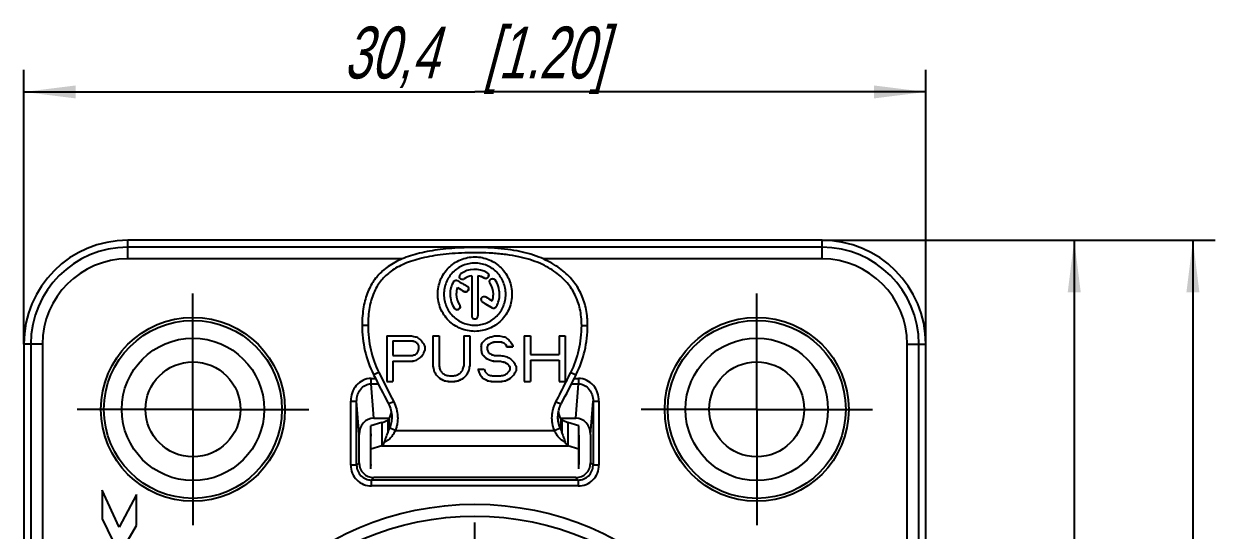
# Model space of a CAD drawing. Header units: millimetres. Extents: x 0 to 420, y 0 to 297.
# Drawn here: x 69.6 to 149.9, y 217.9 to 252 of the extents above; entities that cross this region are included whole.
import ezdxf

# ---------------------------------------------------------------- set-up
doc = ezdxf.new("R2010")
doc.units = ezdxf.units.MM
doc.header["$LTSCALE"] = 23.1
doc.linetypes.add('CENTER', pattern=[0.6, 0.375, -0.075, 0.075, -0.075])
doc.layers.get('0').update_dxf_attribs({"linetype": 'CONTINUOUS'})
for name, color, linetype in [('AUSFORMSCHRAEGEN', 7, 'CONTINUOUS'), ('BEZUGSACHSEN', 7, 'CONTINUOUS'), ('DEFAULT_1', 7, 'CENTER'), ('FASEN', 7, 'CONTINUOUS'), ('FLAECHEN', 7, 'CONTINUOUS'), ('RUNDUNGEN', 7, 'CONTINUOUS'), ('ZEICHNUNGSBEMASSUNGEN', 7, 'CONTINUOUS')]:
    doc.layers.add(name, color=color, linetype=linetype)
doc.styles.get("Standard").update_dxf_attribs({"font": 'txt', "width": 0.7})
doc.dimstyles.new('DIMSTYLE_1', dxfattribs={"dimtxt": 3.5, "dimasz": 3.5, "dimexe": 1.5, "dimexo": 0, "dimgap": 0.875, "dimtad": 1, "dimdec": 3, "dimlfac": 0.5, "dimdsep": 46, "dimtxsty": 'STANDARD', "dimblk": '_FILLED', "dimblk1": '_FILLED', "dimblk2": '_FILLED', "dimcen": 0.09, "dimclrt": 7, "dimadec": 3, "dimazin": 2, "dimtp": 0.3, "dimtm": 0.3, "dimtfac": 1, "dimtdec": 3, "dimtofl": 0, "dimtmove": 0, "dimatfit": 3, "dimldrblk": '_FILLED', "dimfxl": 1, "dimtolj": 1, "dimarcsym": 0})

# ---------------------------------------------------------------- blocks, each defined once
blk = doc.blocks.new('_FILLED')
at = {"color": 0, "linetype": 'BYBLOCK'}
blk.add_solid([(0, 0), (-1, 0.125), (-1, -0.125)], dxfattribs=at)
blk = doc.blocks.new('*D0')
at = {"layer": 'ZEICHNUNGSBEMASSUNGEN', "color": 7, "linetype": 'CONTINUOUS'}
for p, q in [((69.6, 230.4), (69.6, 248.9)), ((130.4, 230.4), (130.4, 248.9)), ((69.6, 247.4), (100, 247.4)), ((130.4, 247.4), (100, 247.4))]:
    blk.add_line(p, q, dxfattribs=at)
at = {"layer": 'ZEICHNUNGSBEMASSUNGEN', "color": 7, "linetype": 'CONTINUOUS', "xscale": 3.5, "yscale": 3.5, "zscale": 3.5, "rotation": 180}
blk.add_blockref('_FILLED', (69.6, 247.4), dxfattribs=at)
at = {"layer": 'ZEICHNUNGSBEMASSUNGEN', "color": 7, "linetype": 'CONTINUOUS', "xscale": 3.5, "yscale": 3.5, "zscale": 3.5}
blk.add_blockref('_FILLED', (130.4, 247.4), dxfattribs=at)
at = {"layer": 'ZEICHNUNGSBEMASSUNGEN', "color": 7, "linetype": 'CONTINUOUS', "insert": (100, 251.806), "char_height": 3.5, "width": 39, "attachment_point": 2, "line_spacing_factor": 0.9}
blk.add_mtext('\\Q15.0;30,4{\\ftxt.shx;\\W1.000000;\\H3.500000; }[1.20]', dxfattribs=at)
blk = doc.blocks.new('*D1')
at = {"layer": 'ZEICHNUNGSBEMASSUNGEN', "color": 7, "linetype": 'CONTINUOUS'}
for p, q in [((123.4, 237.4), (141.9, 237.4)), ((140.4, 237.4), (140.4, 202)), ((140.4, 166.6), (140.4, 202)), ((123.4, 166.6), (141.9, 166.6))]:
    blk.add_line(p, q, dxfattribs=at)
at = {"layer": 'ZEICHNUNGSBEMASSUNGEN', "color": 7, "linetype": 'CONTINUOUS', "xscale": 3.5, "yscale": 3.5, "zscale": 3.5}
for p, rotation in [((140.4, 237.4), 90), ((140.4, 166.6), 270)]:
    blk.add_blockref('_FILLED', p, dxfattribs=dict(at, rotation=rotation))
at = {"layer": 'ZEICHNUNGSBEMASSUNGEN', "color": 7, "linetype": 'CONTINUOUS', "insert": (135.994, 202), "char_height": 3.5, "width": 38.25, "attachment_point": 2, "rotation": 90, "line_spacing_factor": 0.9}
blk.add_mtext('\\Q15.0;35,4{\\ftxt.shx;\\W1.000000;\\H3.500000; }[1.39]', dxfattribs=at)
blk = doc.blocks.new('*D2')
at = {"layer": 'ZEICHNUNGSBEMASSUNGEN', "color": 7, "linetype": 'CONTINUOUS'}
for p, q in [((123.4, 237.4), (149.9, 237.4)), ((148.4, 237.4), (148.4, 200)), ((148.4, 162.6), (148.4, 200)), ((108.641, 162.6), (149.9, 162.6))]:
    blk.add_line(p, q, dxfattribs=at)
at = {"layer": 'ZEICHNUNGSBEMASSUNGEN', "color": 7, "linetype": 'CONTINUOUS', "xscale": 3.5, "yscale": 3.5, "zscale": 3.5}
for p, rotation in [((148.4, 237.4), 90), ((148.4, 162.6), 270)]:
    blk.add_blockref('_FILLED', p, dxfattribs=dict(at, rotation=rotation))
at = {"layer": 'ZEICHNUNGSBEMASSUNGEN', "color": 7, "linetype": 'CONTINUOUS', "insert": (143.994, 200), "char_height": 3.5, "width": 39, "attachment_point": 2, "rotation": 90, "line_spacing_factor": 0.9}
blk.add_mtext('\\Q15.0;37,4{\\ftxt.shx;\\W1.000000;\\H3.500000; }[1.47]', dxfattribs=at)

msp = doc.modelspace()

# ---------------------------------------------------------------- linework, layer by layer
at = {"color": 9, "linetype": 'CONTINUOUS'}
for p, q in [((99.283, 234.7912), (99.283, 234.7967)), ((100.625, 234.8502), (100.625, 234.8557)), ((101.0239, 234.4825), (101.0239, 234.488)), ((99.266, 233.9462), (99.266, 233.9516)), ((100.5273, 233.2154), (100.5273, 233.2208)), ((101.4434, 232.9263), (101.4434, 232.9317)), ((98.6347, 232.8034), (98.6347, 232.8088)), ((101.1588, 232.8499), (101.1588, 232.8553)), ((93.7228, 223.539), (106.2772, 223.539))]:
    msp.add_line(p, q, dxfattribs=at)
at = {"color": 7, "linetype": 'CONTINUOUS'}
for p, q in [((99.7917, 235.0011), (99.7917, 232.3003)), ((100.2083, 235.0011), (100.2083, 232.3003)), ((98.8284, 234.1999), (98.8284, 234.2054)), ((94.066, 230.948), (94.066, 227.8669)), ((94.066, 230.948), (95.7247, 230.948)), ((94.4807, 230.6247), (95.7938, 230.6247)), ((94.4807, 230.6193), (94.4807, 229.6345)), ((94.4807, 230.6193), (95.7938, 230.6193)), ((95.7938, 230.6193), (95.7938, 230.6247)), ((96.0012, 230.5536), (96.0012, 230.559)), ((97.1761, 230.948), (97.1761, 228.9136)), ((97.1761, 230.948), (97.5908, 230.948)), ((97.5908, 230.948), (97.5908, 228.9136)), ((99.2495, 230.948), (99.2495, 228.9136)), ((99.2495, 230.948), (99.6642, 230.948)), ((99.6642, 230.948), (99.6642, 228.9136)), ((101.1155, 230.4879), (101.1155, 230.4933)), ((101.3229, 230.948), (101.6684, 230.948)), ((101.3229, 230.5536), (101.3229, 230.559)), ((101.3229, 230.559), (101.7375, 230.559)), ((101.3229, 230.5536), (101.7375, 230.5536)), ((101.7375, 230.5536), (101.7375, 230.559)), ((101.9449, 230.4879), (101.9449, 230.4933)), ((103.3271, 230.948), (103.3271, 227.8669)), ((103.3271, 230.948), (103.7418, 230.948)), ((103.7418, 230.948), (103.7418, 229.7001)), ((105.677, 230.948), (105.677, 229.7001)), ((105.677, 230.948), (106.0917, 230.948)), ((106.0917, 230.948), (106.0917, 227.8669)), ((96.1394, 230.4222), (96.1394, 230.4276)), ((96.2085, 230.2252), (96.2085, 230.0282)), ((96.5541, 229.7657), (96.5541, 229.7711)), ((96.6232, 230.2252), (96.6232, 229.9626)), ((100.4244, 230.2252), (100.4244, 229.9626)), ((100.4935, 229.7001), (100.4935, 229.7055)), ((100.8391, 230.1595), (100.8391, 230.0282)), ((100.9082, 230.3565), (100.9082, 230.3619)), ((102.1522, 230.2306), (102.5669, 230.2306)), ((102.1522, 230.2252), (102.5669, 230.2252)), ((103.7418, 229.7001), (105.677, 229.7001)), ((94.4807, 229.6345), (95.7938, 229.6345)), ((94.4807, 229.2466), (95.7247, 229.2466)), ((94.4807, 229.2412), (94.4807, 227.8669)), ((94.4807, 229.2412), (95.7247, 229.2412)), ((95.7247, 229.2412), (95.7247, 229.2466)), ((96.0703, 229.3067), (96.0703, 229.3121)), ((96.3467, 229.5034), (96.3467, 229.5088)), ((100.77, 229.4378), (100.77, 229.4432)), ((101.0464, 229.3067), (101.0464, 229.3121)), ((101.3229, 229.6345), (101.7375, 229.6345)), ((101.3229, 229.2412), (101.3229, 229.2466)), ((101.3229, 229.2466), (101.7375, 229.2466)), ((101.3229, 229.2412), (101.7375, 229.2412)), ((101.7375, 229.2412), (101.7375, 229.2466)), ((102.014, 229.1756), (102.014, 229.1811)), ((102.2213, 229.0446), (102.2213, 229.05)), ((102.7742, 228.9136), (102.7742, 228.5863)), ((103.7418, 229.3067), (103.7418, 227.8669)), ((103.7418, 229.3067), (105.677, 229.3067)), ((105.677, 229.3067), (105.677, 227.8669)), ((97.2452, 228.5863), (97.2452, 228.5917)), ((97.3834, 228.3245), (97.3834, 228.33)), ((97.6599, 228.063), (97.6599, 228.0685)), ((98.2819, 228.2591), (98.5583, 228.2591)), ((99.1804, 228.063), (99.1804, 228.0685)), ((99.4568, 228.3245), (99.4568, 228.33)), ((99.595, 228.5863), (99.595, 228.5917)), ((100.2171, 228.7172), (100.6317, 228.7172)), ((100.2862, 228.4554), (100.2862, 228.4609)), ((100.4935, 228.1284), (100.4935, 228.1339)), ((101.1846, 228.2591), (101.7375, 228.2591)), ((102.3596, 228.8481), (102.3596, 228.6517)), ((102.3596, 228.063), (102.3596, 228.0685)), ((102.636, 228.3245), (102.636, 228.33)), ((94.066, 227.8669), (94.4807, 227.8669)), ((97.9363, 227.9323), (97.9363, 227.9378)), ((98.2819, 227.8669), (98.2819, 227.8724)), ((98.2819, 227.8724), (98.5583, 227.8724)), ((98.2819, 227.8669), (98.5583, 227.8669)), ((98.5583, 227.8669), (98.5583, 227.8724)), ((98.9039, 227.9323), (98.9039, 227.9378)), ((100.8391, 227.9323), (100.8391, 227.9378)), ((101.1846, 227.8669), (101.1846, 227.8724)), ((101.1846, 227.8724), (101.7375, 227.8724)), ((101.1846, 227.8669), (101.7375, 227.8669)), ((101.7375, 227.8669), (101.7375, 227.8724)), ((102.0831, 227.9323), (102.0831, 227.9378)), ((103.3271, 227.8669), (103.7418, 227.8669)), ((105.677, 227.8669), (106.0917, 227.8669)), ((93.7228, 225.1137), (93, 224.8923)), ((93, 221.9866), (93, 224.8923)), ((93.7228, 225.1137), (93.7228, 223.539)), ((106.2772, 225.1137), (106.2772, 223.539)), ((107, 224.8923), (106.2772, 225.1137)), ((107, 221.9866), (107, 224.8923)), ((93.7228, 223.539), (93, 223.3175)), ((107, 223.3175), (106.2772, 223.539)), ((74.8829, 220.544), (74.8829, 218.612)), ((76.0169, 218.054), (74.8829, 220.544)), ((77.2049, 220.254), (76.0169, 218.054)), ((77.2049, 218.176), (77.2049, 220.254)), ((74.8829, 218.612), (75.9444, 216.448)), ((76.1624, 216.402), (77.2049, 218.176))]:
    msp.add_line(p, q, dxfattribs=at)
for centre, radius, start, end in [((99.9999, 233.7812), 1.657, 59.804559, 125.231428), ((100.0154, 233.7621), 1.6821, 150.140903, 179.995298), ((99.1653, 234.9632), 0.21, 125.247826, 180.066667), ((100.0009, 233.7783), 1.246, 99.66817, 125.18025), ((100.0009, 233.7727), 1.2461, 99.66731, 125.178062), ((99.9993, 233.7791), 1.2452, 59.835954, 80.336752), ((99.9993, 233.7735), 1.2453, 59.83793, 80.337571), ((101.197, 234.6082), 0.2107, 180.020844, 214.798136), ((101.1969, 234.6027), 0.2107, 180.019249, 214.800965), ((99.9892, 233.7676), 1.2608, 0.001283, 34.844667), ((99.9893, 233.7622), 1.2607, 0.000941, 34.846631), ((99.9847, 233.7621), 1.682, 0.004436, 34.835188), ((100.0069, 233.7616), 1.6736, 179.977957, 214.925227), ((100.011, 233.7676), 1.261, 159.6842, 179.997695), ((100.0108, 233.7622), 1.2608, 159.682798, 179.998433), ((100.006, 233.7618), 1.256, 179.98111, 214.91411), ((99.9924, 233.7621), 1.2576, 339.656901, 0.006755), ((99.9921, 233.7672), 1.6745, 330.072366, 0.016698), ((99.9922, 233.7617), 1.6744, 330.071447, 0.016505), ((98.8042, 232.9231), 0.2095, 0.02561, 34.895882), ((100.6322, 233.4016), 0.209, 179.957634, 239.886506), ((100.6322, 233.3962), 0.209, 179.954015, 239.891501), ((101.263, 233.0354), 0.2081, 239.960155, 330.106509), ((101.263, 233.0301), 0.2081, 239.964339, 330.101411), ((100, 232.3001), 0.2083, 179.955548, 0.044452), ((92.8639, 226.0898), 1.5363, 337.707442, 349.05146), ((107.1361, 226.0898), 1.5363, 190.90397, 202.292584), ((93.7753, 225.8516), 0.6763, 301.842106, 308.236143), ((92.8571, 226.0925), 1.5437, 329.989752, 337.709171), ((107.144, 226.0931), 1.5449, 202.293946, 210.007131)]:
    msp.add_arc(centre, radius, start, end, dxfattribs=at)
for centre, major_axis, ratio, start_param, end_param in [((104.2488, 232.0521), (27.7119, -15.9955), 0.0136991, -1.759278, -1.7360362), ((103.4154, 232.0521), (27.4175, -15.8255), 0.0136991, -1.7309764, -1.7148113), ((103.4154, 232.0521), (27.7119, -15.9955), 0.0136991, -1.7291738, -1.7131848), ((103.4154, 232.0521), (27.4175, -15.8255), 0.0136991, -1.6684204, -1.6452871), ((103.4154, 232.0521), (27.7119, -15.9955), 0.0136991, -1.667295, -1.6444097), ((104.2488, 232.0521), (27.7119, -15.9955), 0.0136991, -1.6900002, -1.6741584), ((92.5844, 232.0521), (83.9357, -15.9925), 0.0058183, -1.5322662, -1.528146), ((92.873, 232.0521), (49.8261, -15.8235), 0.0091286, -1.5092429, -1.505074), ((92.873, 232.0521), (50.3612, -15.9934), 0.0091286, -1.5098668, -1.5057424), ((94.9584, 232.0521), (16.6069, -15.8278), 0.0158011, -1.4929143, -1.4845731), ((94.9584, 232.0521), (16.7852, -15.9978), 0.0158011, -1.4935827, -1.4853305), ((95.1407, 232.0521), (22.3816, -15.9965), 0.0149675, -1.5185574, -1.5061922), ((95.6683, 232.0521), (-12.588, 15.9988), 0.0153754, -4.6389429, -4.6224427), ((100.7715, 232.0521), (4.195, 16), 0.0077631, -1.6831915, -1.6666774), ((101.6054, 232.0521), (16.7852, 15.9978), 0.0158011, -1.6521355, -1.6356395), ((102.4407, 232.0521), (33.5738, 15.9947), 0.0122859, -1.6264337, -1.6181911), ((102.7833, 232.0521), (24.9121, 15.826), 0.0143206, -1.6552305, -1.6468869), ((102.7833, 232.0521), (25.1797, 15.9959), 0.0143206, -1.6544286, -1.6461741), ((103.8351, 232.0521), (67.1484, 15.9928), 0.0071323, -1.6140368, -1.6099166), ((104.4511, 232.0521), (49.8261, 15.8235), 0.0091286, -1.6406887, -1.6365187), ((104.4511, 232.0521), (50.3612, 15.9934), 0.0091286, -1.6399758, -1.6358503), ((98.5282, 232.0521), (83.9355, -15.9925), 0.0058183, -1.5322662, -1.528146), ((98.6093, 232.0521), (49.8261, -15.8235), 0.0091286, -1.505074, -1.500904), ((98.6093, 232.0521), (50.3612, -15.9934), 0.0091286, -1.5057424, -1.5016168), ((100.833, 232.0521), (16.6069, -15.8278), 0.0158011, -1.4887443, -1.4804007), ((100.833, 232.0521), (16.7853, -15.9978), 0.0158011, -1.4894572, -1.4812027), ((101.0844, 232.0521), (22.3816, -15.9965), 0.0149675, -1.5185574, -1.5061922), ((101.6121, 232.0521), (-12.588, 15.9988), 0.0153754, -4.6389429, -4.6224427), ((101.8248, 232.0521), (50.3612, 15.9934), 0.0091286, -1.6937367, -1.6895908), ((97.9424, 232.0521), (16.7852, 15.9978), 0.0158011, -1.7017505, -1.6934647), ((95.7457, 232.0521), (-5.5341, 15.8299), 0.0098576, -4.6130346, -4.6005133), ((95.7457, 232.0521), (-5.5935, 15.9999), 0.0098576, -4.613792, -4.6014046), ((96.7404, 232.0521), (5.5935, 15.9999), 0.0098576, -1.7065959, -1.694181), ((97.9581, 232.0521), (12.4542, 15.8288), 0.0153754, -1.7200607, -1.7032923), ((97.9581, 232.0521), (12.588, 15.9988), 0.0153754, -1.7186748, -1.7020871), ((96.1604, 232.0521), (-5.5935, 15.9999), 0.0098576, -4.613792, -4.6014046), ((97.1781, 232.0521), (5.5341, 15.8299), 0.0098576, -1.711943, -1.6993879), ((97.1781, 232.0521), (5.5935, 15.9999), 0.0098576, -1.7107378, -1.6983176), ((100.0082, 232.0521), (-4.1504, 15.83), 0.0077631, -4.5823867, -4.5656426), ((100.0082, 232.0521), (-4.195, 16), 0.0077631, -4.583457, -4.5668929), ((98.5523, 232.0521), (16.6069, -15.8278), 0.0158011, -1.4385918, -1.4218147), ((98.5523, 232.0521), (16.7852, -15.9978), 0.0158011, -1.4398421, -1.423246), ((101.3249, 232.0521), (5.534, 15.8299), 0.0098576, -1.6868486, -1.6743231), ((101.3249, 232.0521), (5.5935, 15.9999), 0.0098576, -1.6859127, -1.6735212), ((100.3072, 232.0521), (-5.5935, 15.9999), 0.0098576, -4.5890043, -4.5765894), ((98.2037, 232.0521), (25.1797, -15.9959), 0.0143206, -1.4540893, -1.4458036), ((95.2919, 232.0521), (50.3612, -15.9934), 0.0091286, -1.4520018, -1.447856), ((101.4581, 232.0521), (-8.3018, 15.8296), 0.0130145, -4.6122414, -4.6038925), ((101.4581, 232.0521), (-8.391, 15.9996), 0.0130145, -4.6130433, -4.6047837), ((102.1041, 232.0521), (-5.5935, 15.9999), 0.0098576, -4.613792, -4.6014045), ((107.8497, 232.0521), (83.0438, 15.8226), 0.0058183, -1.7184354, -1.7142304), ((107.8497, 232.0521), (83.9357, 15.9925), 0.0058183, -1.7168675, -1.7127081), ((99.2114, 232.0521), (22.1438, 15.8265), 0.0149675, -1.723819, -1.7112188), ((99.2114, 232.0521), (22.3816, 15.9965), 0.0149675, -1.7222966, -1.7098328), ((96.622, 232.0521), (-3.3202, 15.83), 0.0063577, -4.5144901, -4.4933489), ((96.622, 232.0521), (-3.3559, 16), 0.0063577, -4.5162874, -4.495378), ((96.8981, 232.0521), (-4.195, 16), 0.0077631, -4.5169893, -4.5002681), ((99.9421, 232.0521), (4.195, 16), 0.0077631, -1.7829172, -1.766196), ((100.2183, 232.0521), (3.3202, 15.83), 0.0063577, -1.7898364, -1.7686952), ((100.2183, 232.0521), (3.3559, 16), 0.0063577, -1.7878073, -1.7668979), ((96.3346, 232.0521), (33.217, -15.8247), 0.0122859, -1.4310204, -1.4226179), ((96.3346, 232.0521), (33.5738, -15.9947), 0.0122859, -1.4324518, -1.4241402), ((91.6229, 232.0521), (66.4349, -15.8229), 0.0071323, -1.4267721, -1.4225671), ((91.6229, 232.0521), (67.1484, -15.9928), 0.0071323, -1.4282945, -1.4241351), ((91.686, 232.0521), (83.9357, -15.9925), 0.0058183, -1.4496464, -1.4454985), ((92.0376, 232.0521), (66.4349, -15.8229), 0.0071323, -1.4225671, -1.4183595), ((92.0376, 232.0521), (67.1484, -15.9928), 0.0071323, -1.4241351, -1.4199731), ((98.2728, 232.0521), (24.9121, -15.826), 0.0143206, -1.4109609, -1.4025375), ((98.2728, 232.0521), (25.1797, -15.9959), 0.0143206, -1.4125746, -1.4042428), ((97.9243, 232.0521), (33.5737, -15.9947), 0.0122859, -1.4407541, -1.4324517), ((100.4664, 232.0521), (-11.07, 15.8291), 0.0148594, -4.531983, -4.5193263), ((100.4664, 232.0521), (-11.1889, 15.9991), 0.0148594, -4.5336883, -4.5211697), ((100.1419, 232.0521), (16.7852, -15.9978), 0.0158011, -1.423246, -1.4066132), ((101.389, 232.0521), (-8.391, 15.9996), 0.0130146, -4.5384539, -4.5217793), ((95.6871, 232.0521), (-8.3018, 15.8296), 0.0130146, -4.4988408, -4.4818666), ((95.6871, 232.0521), (-8.391, 15.9996), 0.0130146, -4.5008699, -4.4840831), ((93.9908, 232.0521), (16.6069, -15.8278), 0.0158011, -1.3500259, -1.3329913), ((93.9908, 232.0521), (16.7852, -15.9978), 0.0158011, -1.3522424, -1.3353973), ((95.6285, 232.0521), (-11.1889, 15.9991), 0.0148594, -4.5086242, -4.4960496), ((90.3218, 232.0521), (33.2169, -15.8247), 0.0122859, -1.342197, -1.3336554), ((90.3218, 232.0521), (33.5737, -15.9947), 0.0122859, -1.344603, -1.3361568), ((92.9166, 232.0521), (25.1797, -15.9959), 0.0143206, -1.3666042, -1.3582038), ((84.4351, 232.0521), (67.1485, -15.9928), 0.0071323, -1.3656024, -1.3613968), ((112.4051, 232.0521), (67.1485, 15.9928), 0.0071323, -1.7801959, -1.7759903), ((103.9237, 232.0521), (25.1797, 15.9959), 0.0143206, -1.7833888, -1.7749885), ((106.5184, 232.0521), (33.2169, 15.8247), 0.0122859, -1.8079373, -1.7993956), ((106.5184, 232.0521), (33.5737, 15.9947), 0.0122859, -1.8054358, -1.7969897), ((101.2117, 232.0521), (11.1889, 15.9991), 0.0148594, -1.7871357, -1.7745611), ((102.8494, 232.0521), (16.6069, 15.8278), 0.0158011, -1.8086013, -1.7915668), ((102.8494, 232.0521), (16.7852, 15.9978), 0.0158011, -1.8061953, -1.7893502), ((101.1531, 232.0521), (8.3018, 15.8296), 0.0130146, -1.8013187, -1.7843445), ((101.1531, 232.0521), (8.391, 15.9996), 0.0130146, -1.7991022, -1.7823154), ((99.4726, 232.0521), (-4.1504, 15.83), 0.0077631, -4.502517, -4.4855709), ((99.4726, 232.0521), (-4.195, 16), 0.0077631, -4.5044531, -4.4876935), ((98.3336, 232.0521), (-9.9627, 15.8294), 0.0142636, -4.4925125, -4.4712483), ((98.3336, 232.0521), (-10.0697, 15.9994), 0.0142636, -4.4946351, -4.4736067), ((94.4936, 232.0521), (27.6805, -15.8255), 0.0136334, -1.3445203, -1.331714), ((94.4936, 232.0521), (27.9777, -15.9955), 0.0136334, -1.3468787, -1.3342155), ((99.6391, 232.0521), (-5.5935, 15.9999), 0.0098576, -4.5058639, -4.4932992), ((97.5156, 232.0521), (16.7852, -15.9978), 0.0158011, -1.3648377, -1.3522424), ((87.3379, 232.0521), (67.1484, -15.9928), 0.0071323, -1.3656024, -1.3613968), ((115.5843, 232.0521), (67.1484, 15.9928), 0.0071323, -1.7801959, -1.7759903), ((107.1029, 232.0521), (25.1797, 15.9959), 0.0143206, -1.7833888, -1.7749885), ((109.6976, 232.0521), (33.2169, 15.8247), 0.0122859, -1.8079373, -1.7993956), ((109.6976, 232.0521), (33.5737, 15.9947), 0.0122859, -1.8054358, -1.7969897), ((104.3909, 232.0521), (11.1889, 15.9991), 0.0148594, -1.7871357, -1.7745611), ((106.0286, 232.0521), (16.6069, 15.8278), 0.0158011, -1.8086013, -1.7915668), ((106.0286, 232.0521), (16.7852, 15.9978), 0.0158011, -1.8061954, -1.7893503), ((104.3323, 232.0521), (8.3018, 15.8296), 0.0130146, -1.8013187, -1.7843445), ((104.3323, 232.0521), (8.391, 15.9996), 0.0130146, -1.7991022, -1.7823154), ((78.9001, 232.0521), (83.0439, -15.8226), 0.0058183, -1.3383998, -1.3341225), ((78.9001, 232.0521), (83.9357, -15.9925), 0.0058183, -1.3409013, -1.336672), ((117.9402, 232.0521), (83.0439, 15.8226), 0.0058183, -1.8074701, -1.8031929), ((117.9402, 232.0521), (83.9357, 15.9925), 0.0058183, -1.8049207, -1.8006914), ((81.8028, 232.0521), (83.0437, -15.8226), 0.0058183, -1.3383998, -1.3341225), ((81.8028, 232.0521), (83.9355, -15.9925), 0.0058183, -1.3409013, -1.336672), ((121.1194, 232.0521), (83.0439, 15.8226), 0.0058183, -1.8074701, -1.8031929), ((121.1194, 232.0521), (83.9357, 15.9925), 0.0058183, -1.8049207, -1.8006914)]:
    msp.add_ellipse(centre, major_axis=major_axis, ratio=ratio, start_param=start_param, end_param=end_param, dxfattribs=at)
for points, knots in [([(97.5, 233.7622), (97.5, 233.9262), (97.5322, 234.2546), (97.6745, 234.7271), (97.9049, 235.1626), (98.215, 235.5455), (98.5941, 235.8616), (99.0292, 236.0984), (99.5042, 236.2453), (100, 236.2952), (100.4958, 236.2453), (100.9708, 236.0984), (101.4059, 235.8616), (101.785, 235.5455), (102.0951, 235.1626), (102.3255, 234.7271), (102.4678, 234.2546), (102.5, 233.9262), (102.5, 233.7622)], [0, 0, 0, 0, 0.0625513, 0.1248979, 0.1871053, 0.2492988, 0.311622, 0.3741844, 0.4370074, 0.5, 0.5629925, 0.6258153, 0.6883775, 0.7507007, 0.8128943, 0.8751019, 0.9374486, 1, 1, 1, 1]), ([(102.0833, 233.7622), (102.0833, 233.8987), (102.0566, 234.1722), (101.938, 234.5659), (101.7459, 234.9289), (101.4873, 235.248), (101.1711, 235.5114), (100.8084, 235.7085), (100.4128, 235.8306), (100, 235.872), (99.5872, 235.8306), (99.1916, 235.7085), (98.8289, 235.5114), (98.5127, 235.248), (98.2541, 234.9289), (98.062, 234.5658), (97.9434, 234.1722), (97.9167, 233.8987), (97.9167, 233.7622)], [0, 0, 0, 0, 0.0624968, 0.1248408, 0.1870832, 0.2493352, 0.3117087, 0.3742848, 0.4370745, 0.5, 0.5629256, 0.6257156, 0.6882919, 0.7506654, 0.8129173, 0.8751595, 0.9375033, 1, 1, 1, 1]), ([(98.5566, 234.5995), (98.5701, 234.6229), (98.6066, 234.6651), (98.6813, 234.7023), (98.7647, 234.708), (98.8177, 234.6899), (98.8412, 234.6762)], [0, 0, 0, 0, 0.2489371, 0.4989483, 0.7496134, 1, 1, 1, 1]), ([(99.283, 234.7912), (99.2522, 234.7696), (99.1769, 234.7428), (99.0612, 234.7683), (98.9759, 234.8496), (98.9552, 234.9258), (98.9552, 234.963)], [0, 0, 0, 0, 0.2510888, 0.5023126, 0.7520531, 1, 1, 1, 1]), ([(100.625, 234.8557), (100.6563, 234.8375), (100.7302, 234.8175), (100.8395, 234.848), (100.9185, 234.9285), (100.9375, 235.0016), (100.9375, 235.0373)], [0, 0, 0, 0, 0.2513676, 0.5026318, 0.7522412, 1, 1, 1, 1]), ([(100.9375, 235.0318), (100.9375, 234.996), (100.9185, 234.923), (100.8395, 234.8425), (100.7302, 234.812), (100.6563, 234.832), (100.625, 234.8502)], [0, 0, 0, 0, 0.247826, 0.497444, 0.7486754, 1, 1, 1, 1]), ([(100.8333, 235.2134), (100.8647, 235.1952), (100.9184, 235.1413), (100.9375, 235.0677), (100.9375, 235.0318)], [0, 0, 0, 0, 0.5017733, 1, 1, 1, 1]), ([(100.9863, 234.6027), (100.9863, 234.6244), (100.9931, 234.6683), (101.0231, 234.7277), (101.0702, 234.7751), (101.1299, 234.8056), (101.1963, 234.8158), (101.2626, 234.8045), (101.3218, 234.7731), (101.3528, 234.7408), (101.3653, 234.7229)], [0, 0, 0, 0, 0.1240862, 0.2484345, 0.3732538, 0.4985947, 0.6242581, 0.7498786, 0.8752792, 1, 1, 1, 1]), ([(102.5, 233.7622), (102.5, 233.5993), (102.4681, 233.272), (102.326, 232.8001), (102.0943, 232.3641), (101.7816, 231.9816), (101.4001, 231.6677), (100.9645, 231.4345), (100.4917, 231.291), (100, 231.2425), (99.5083, 231.291), (99.0355, 231.4345), (98.5999, 231.6677), (98.2184, 231.9816), (97.9057, 232.3641), (97.674, 232.8001), (97.5319, 233.272), (97.5, 233.5993), (97.5, 233.7622)], [0, 0, 0, 0, 0.0622904, 0.1247321, 0.1872559, 0.2498062, 0.3123558, 0.3749014, 0.4374487, 0.4999999, 0.5625512, 0.6250985, 0.6876441, 0.7501937, 0.812744, 0.8752678, 0.9377095, 1, 1, 1, 1]), ([(97.9167, 233.7622), (97.9167, 233.6264), (97.9432, 233.3537), (98.0616, 232.9605), (98.2546, 232.5971), (98.5151, 232.2782), (98.833, 232.0164), (99.196, 231.8218), (99.5901, 231.702), (100, 231.6616), (100.4099, 231.702), (100.804, 231.8218), (101.167, 232.0164), (101.4849, 232.2782), (101.7454, 232.5971), (101.9384, 232.9605), (102.0568, 233.3537), (102.0833, 233.6264), (102.0833, 233.7622)], [0, 0, 0, 0, 0.0622818, 0.1247069, 0.1872142, 0.2497628, 0.3123222, 0.3748815, 0.4374406, 0.5000001, 0.5625596, 0.6251187, 0.6876779, 0.7502373, 0.8127859, 0.8752932, 0.9377183, 1, 1, 1, 1]), ([(99.266, 233.9516), (99.2972, 233.9335), (99.3708, 233.9136), (99.4799, 233.9436), (99.5593, 234.0238), (99.5785, 234.097), (99.5785, 234.1329)], [0, 0, 0, 0, 0.2506771, 0.5012202, 0.7510321, 1, 1, 1, 1]), ([(99.5785, 234.1274), (99.5785, 234.0915), (99.5593, 234.0183), (99.4799, 233.9382), (99.3708, 233.9082), (99.2972, 233.9281), (99.266, 233.9462)], [0, 0, 0, 0, 0.2489686, 0.4988109, 0.7493635, 1, 1, 1, 1]), ([(99.4743, 234.3087), (99.5056, 234.2906), (99.5593, 234.2368), (99.5785, 234.1634), (99.5785, 234.1274)], [0, 0, 0, 0, 0.5008853, 1, 1, 1, 1]), ([(98.6347, 232.8088), (98.6473, 232.7909), (98.6783, 232.7588), (98.7373, 232.7275), (98.8032, 232.7163), (98.8693, 232.7262), (98.929, 232.7562), (98.9764, 232.8032), (99.0067, 232.8626), (99.0137, 232.9067), (99.0137, 232.9286)], [0, 0, 0, 0, 0.1249453, 0.2500622, 0.3750689, 0.5001075, 0.6251358, 0.7501561, 0.8751035, 1, 1, 1, 1]), ([(99.0137, 232.9232), (99.0137, 232.9013), (99.0067, 232.8573), (98.9764, 232.7979), (98.929, 232.7508), (98.8693, 232.7208), (98.8032, 232.7109), (98.7373, 232.7222), (98.6783, 232.7534), (98.6473, 232.7855), (98.6347, 232.8034)], [0, 0, 0, 0, 0.1248542, 0.2498008, 0.3748102, 0.4998561, 0.6249116, 0.7499348, 0.8750653, 1, 1, 1, 1]), ([(100.4232, 233.3963), (100.4232, 233.4323), (100.4425, 233.5055), (100.5221, 233.5855), (100.6311, 233.6153), (100.7045, 233.5954), (100.7357, 233.5774)], [0, 0, 0, 0, 0.2495592, 0.4994237, 0.749671, 1, 1, 1, 1]), ([(93.7228, 225.1137), (93.7929, 225.1232), (93.9366, 225.1652), (94.0667, 225.2364), (94.1321, 225.2771)], [0, 0, 0, 0, 0.4789558, 1, 1, 1, 1]), ([(105.8679, 225.2771), (105.8625, 225.2805), (105.8414, 225.2941), (105.8209, 225.3088), (105.8062, 225.3204)], [0, 0, 0, 0, 0.2543034, 1, 1, 1, 1]), ([(106.2772, 225.1137), (106.2071, 225.1232), (106.0634, 225.1652), (105.9333, 225.2364), (105.8679, 225.2771)], [0, 0, 0, 0, 0.4789558, 1, 1, 1, 1])]:
    msp.add_open_spline(points, degree=3, knots=knots, dxfattribs=at)
at = {"layer": 'AUSFORMSCHRAEGEN', "color": 7, "linetype": 'CONTINUOUS'}
for p, q in [((123.4, 237.4), (76.6, 237.4)), ((69.6, 230.4), (69.6, 173.6)), ((130.4, 173.6), (130.4, 230.4))]:
    msp.add_line(p, q, dxfattribs=at)
for centre, start, end in [((76.6, 230.4), 90, 180), ((123.4, 230.4), 0, 90)]:
    msp.add_arc(centre, 7, start, end, dxfattribs=at)
at = {"layer": 'BEZUGSACHSEN', "color": 7, "linetype": 'CENTER'}
for p, q in [((81, 226), (81, 233.8)), ((119, 226), (119, 233.8)), ((81, 226), (73.2, 226)), ((81, 226), (81, 218.2)), ((81, 226), (88.8, 226)), ((119, 226), (111.2, 226)), ((119, 226), (119, 218.2)), ((119, 226), (126.8, 226))]:
    msp.add_line(p, q, dxfattribs=at)
at = {"layer": 'BEZUGSACHSEN', "color": 7, "linetype": 'CONTINUOUS'}
for centre, radius in [((81, 226), 4.8), ((119, 226), 4.8), ((81, 226), 3.2), ((119, 226), 3.2)]:
    msp.add_circle(centre, radius, dxfattribs=at)
at = {"layer": 'DEFAULT_1', "color": 7, "linetype": 'CENTER'}
msp.add_line((100, 199.6), (100, 218.37), dxfattribs=at)
at = {"layer": 'FASEN', "color": 9, "linetype": 'CONTINUOUS'}
for p, q in [((92.8, 231.6573), (92.4, 231.6598)), ((107.2, 231.6573), (107.6, 231.6598)), ((93.5299, 228.485), (93.1705, 228.3366)), ((106.4701, 228.485), (106.8295, 228.3366)), ((94.5335, 226.5036), (94.174, 226.3744)), ((105.4665, 226.5036), (105.826, 226.3744)), ((94.1321, 225.2771), (94.1321, 224.4218)), ((105.8679, 225.2771), (105.8679, 224.4219)), ((94.6274, 224.5725), (94.2534, 224.7452)), ((94.6274, 224.5725), (105.3726, 224.5725)), ((105.3726, 224.5725), (105.7466, 224.7452))]:
    msp.add_line(p, q, dxfattribs=at)
at = {"layer": 'FASEN', "color": 7, "linetype": 'CONTINUOUS'}
for p, q in [((93.1639, 228.3498), (93.1705, 228.3366)), ((93.1644, 228.35), (93.1705, 228.3366)), ((106.8295, 228.3366), (106.8356, 228.35)), ((106.8295, 228.3366), (106.8361, 228.3498)), ((106.1355, 227.8162), (106.147, 227.8391)), ((94.1639, 226.3937), (94.174, 226.3744)), ((105.826, 226.3744), (105.8361, 226.3938)), ((94.1938, 225.3204), (94.1938, 224.6227)), ((105.8062, 225.3204), (105.8062, 224.6226))]:
    msp.add_line(p, q, dxfattribs=at)
for centre, radius, start, end in [((100.3852, 231.6632), 7.9851, 176.444387, 177.20865), ((101.6985, 231.6499), 5.9017, 3.907025, 5.067586), ((100.4823, 231.6583), 8.0823, 177.5331, 179.989531), ((100.469, 231.659), 8.069, 177.207649, 177.533894), ((101.6903, 231.6493), 5.9099, 3.522256, 3.907625), ((101.8858, 231.6583), 5.7142, 0.014788, 3.552683), ((220.0254, 291.9736), 141.922, 206.640705, 207.521681), ((227.3966, 295.0427), 149.4999, 206.436298, 207.287495), ((-9.7546, 286.722), 130.3867, 332.439349, 333.398266), ((-45.9953, 304.3336), 170.29, 333.307543, 333.550523), ((-8.0593, 285.193), 127.7989, 332.662416, 333.322929), ((92.5411, 225.4673), 1.8588, 359.95981, 0.749384), ((107.4588, 225.4669), 1.8588, 179.294808, 180.0284), ((93.0867, 225.2309), 1.2634, 331.216436, 332.388377), ((93.06, 225.2449), 1.2935, 332.38527, 332.713157), ((107.089, 225.3189), 1.4598, 203.13868, 204.503603), ((107.0359, 225.2946), 1.4014, 204.50316, 205.906586), ((106.9862, 225.2705), 1.3462, 205.907006, 207.354395), ((106.9401, 225.2467), 1.2943, 207.354074, 208.827946), ((108.8988, 225.464), 3.205, 195.218753, 198.974888)]:
    msp.add_arc(centre, radius, start, end, dxfattribs=at)
for points, knots in [([(107.5771, 232.1712), (107.5603, 232.3601), (107.511, 232.7235), (107.3785, 233.243), (107.1949, 233.7226), (106.9626, 234.1715), (106.6771, 234.5929), (106.3347, 234.9878), (105.9306, 235.3579), (105.4581, 235.7007), (104.9126, 236.0123), (104.0517, 236.3904), (103.0662, 236.656), (101.9875, 236.816), (101.097, 236.8898), (100.1877, 236.9177), (99.2997, 236.9061), (98.4605, 236.8611), (97.6811, 236.7834), (96.9586, 236.6742), (96.29, 236.5343), (95.6741, 236.3627), (95.1128, 236.1579), (94.6089, 235.9195), (94.1656, 235.6481), (93.7813, 235.3468), (93.452, 235.0159), (93.1695, 234.6529), (92.9307, 234.2495), (92.7327, 233.8007), (92.5763, 233.3017), (92.4666, 232.7492), (92.4281, 232.361), (92.4155, 232.1584)], [0, 0, 0, 0, 0.0284217, 0.0548278, 0.0801694, 0.1052297, 0.1304058, 0.1562577, 0.1833913, 0.2123439, 0.2435566, 0.2773495, 0.3530473, 0.3955292, 0.4407157, 0.4868625, 0.5318204, 0.5737729, 0.6127631, 0.6491633, 0.6832116, 0.7150789, 0.7448896, 0.7726526, 0.7984735, 0.8226312, 0.8456552, 0.8682658, 0.8913759, 0.9157309, 0.941624, 0.9695839, 1, 1, 1, 1]), ([(107.2, 231.6573), (107.2, 231.8486), (107.1797, 232.2232), (107.0963, 232.7606), (106.9548, 233.2556), (106.7644, 233.7099), (106.524, 234.1341), (106.2276, 234.5317), (105.8702, 234.9052), (105.4438, 235.255), (104.9409, 235.5776), (104.3558, 235.8655), (103.6871, 236.1109), (102.9338, 236.3064), (102.2515, 236.4208), (101.667, 236.4865), (101.0464, 236.5363), (100.2642, 236.5648), (99.3483, 236.5552), (98.4843, 236.5088), (97.6875, 236.4267), (96.9559, 236.3111), (96.2868, 236.1631), (95.6805, 235.9826), (95.1395, 235.7697), (94.6662, 235.5248), (94.2604, 235.2506), (93.9169, 234.9496), (93.6265, 234.6203), (93.3806, 234.2546), (93.0965, 233.6843), (92.9066, 233.0138), (92.8164, 232.2722), (92.8, 231.8656), (92.8, 231.6573)], [0, 0, 0, 0, 0.0289388, 0.0566191, 0.0820637, 0.106593, 0.1309382, 0.1556276, 0.1813925, 0.2089231, 0.2388331, 0.271547, 0.3073394, 0.3463616, 0.3890658, 0.4118422, 0.4353022, 0.4831979, 0.5301567, 0.5737722, 0.6139973, 0.6512415, 0.6857212, 0.7175519, 0.7468039, 0.7735207, 0.7979755, 0.820669, 0.8424111, 0.864191, 0.8871157, 0.9385435, 0.9684981, 1, 1, 1, 1]), ([(92.4, 231.6598), (92.4, 231.3722), (92.4322, 230.7983), (92.6222, 229.672), (92.9103, 228.8575), (93.1639, 228.3498)], [0, 0, 0, 0, 0.252071, 0.5024816, 1, 1, 1, 1]), ([(92.8, 231.6573), (92.8, 231.3816), (92.8308, 230.8316), (93.0125, 229.7523), (93.2877, 228.9717), (93.5299, 228.485)], [0, 0, 0, 0, 0.2521574, 0.5026317, 1, 1, 1, 1]), ([(106.4701, 228.485), (106.7114, 228.9701), (106.9865, 229.7492), (107.1689, 230.8284), (107.2, 231.3803), (107.2, 231.6573)], [0, 0, 0, 0, 0.4956723, 0.7466642, 1, 1, 1, 1]), ([(106.8361, 228.3498), (107.0888, 228.8558), (107.3768, 229.6688), (107.5675, 230.795), (107.6, 231.3708), (107.6, 231.6598)], [0, 0, 0, 0, 0.4958246, 0.7467552, 1, 1, 1, 1]), ([(94.5335, 226.5036), (94.6116, 226.3527), (94.7356, 226.0341), (94.8163, 225.5324), (94.7889, 225.1145), (94.7135, 224.7971), (94.6587, 224.6459), (94.6274, 224.5725)], [0, 0, 0, 0, 0.2557105, 0.5099261, 0.758803, 0.8798617, 1, 1, 1, 1]), ([(105.3726, 224.5725), (105.3085, 224.7227), (105.2141, 225.0426), (105.1843, 225.5439), (105.2536, 225.9598), (105.3592, 226.2776), (105.4282, 226.4296), (105.4665, 226.5036)], [0, 0, 0, 0, 0.2457588, 0.4967223, 0.7494598, 0.8745634, 1, 1, 1, 1]), ([(94.174, 226.3744), (94.2449, 226.2387), (94.3556, 225.9505), (94.3978, 225.6443), (94.3998, 225.4916)], [0, 0, 0, 0, 0.5006997, 1, 1, 1, 1]), ([(105.6002, 225.4898), (105.6021, 225.6441), (105.6343, 225.8752), (105.7276, 226.1677), (105.7907, 226.3069), (105.826, 226.3744)], [0, 0, 0, 0, 0.5032013, 0.7516176, 1, 1, 1, 1]), ([(94.3999, 225.466), (94.3999, 225.3411), (94.3752, 225.094), (94.3012, 224.857), (94.2534, 224.7452)], [0, 0, 0, 0, 0.5067422, 1, 1, 1, 1]), ([(105.7466, 224.7452), (105.6986, 224.8576), (105.6247, 225.0947), (105.6001, 225.3418), (105.6, 225.466)], [0, 0, 0, 0, 0.495922, 1, 1, 1, 1]), ([(93.9075, 223.7814), (93.9415, 223.8881), (94.0172, 224.1013), (94.0948, 224.3138), (94.1321, 224.4218)], [0, 0, 0, 0, 0.4947087, 1, 1, 1, 1]), ([(94.6274, 224.5725), (94.5941, 224.4908), (94.5165, 224.3314), (94.3853, 224.1505), (94.2601, 224.0199), (94.1164, 223.898), (93.9937, 223.8234), (93.9076, 223.7814)], [0, 0, 0, 0, 0.2417784, 0.4841302, 0.6094167, 0.737247, 1, 1, 1, 1]), ([(94.1321, 224.4218), (94.1376, 224.438), (94.1599, 224.5044), (94.1799, 224.5716), (94.1938, 224.6227)], [0, 0, 0, 0, 0.244155, 1, 1, 1, 1]), ([(94.2534, 224.7452), (94.25, 224.7372), (94.2362, 224.7057), (94.2213, 224.6747), (94.2096, 224.6519)], [0, 0, 0, 0, 0.2538674, 1, 1, 1, 1]), ([(106.0924, 223.7814), (106.0057, 223.8234), (105.8818, 223.8987), (105.7371, 224.0226), (105.6412, 224.1237), (105.5574, 224.2299), (105.4613, 224.3759), (105.405, 224.493), (105.3726, 224.5725)], [0, 0, 0, 0, 0.2643336, 0.3938513, 0.5215135, 0.645629, 0.7645584, 1, 1, 1, 1]), ([(105.8679, 224.4219), (105.9053, 224.3138), (105.9827, 224.1013), (106.0585, 223.888), (106.0925, 223.7814)], [0, 0, 0, 0, 0.5053755, 1, 1, 1, 1]), ([(93.7228, 223.539), (93.7395, 223.5502), (93.7728, 223.579), (93.8388, 223.6576), (93.8804, 223.7293), (93.9075, 223.7814)], [0, 0, 0, 0, 0.1961441, 0.4265209, 1, 1, 1, 1]), ([(106.2772, 223.539), (106.2605, 223.5502), (106.2272, 223.579), (106.1612, 223.6576), (106.1196, 223.7293), (106.0925, 223.7814)], [0, 0, 0, 0, 0.1961441, 0.4265209, 1, 1, 1, 1])]:
    msp.add_open_spline(points, degree=3, knots=knots, dxfattribs=at)
at = {"layer": 'FLAECHEN', "color": 7, "linetype": 'CONTINUOUS'}
for centre, radius, start, end in [((92.6337, 225.4739), 1.7633, 335.789962, 339.50601), ((107.3659, 225.4737), 1.7629, 200.494765, 204.12987), ((92.5973, 225.4902), 1.8032, 332.296959, 335.790629), ((107.4028, 225.4903), 1.8033, 204.129801, 207.702503)]:
    msp.add_arc(centre, radius, start, end, dxfattribs=at)
msp.add_open_spline([(105.7146, 224.8565), (105.6657, 224.9873), (105.6212, 225.1706), (105.6047, 225.3563), (105.6023, 225.4031)], degree=3, knots=[0, 0, 0, 0, 0.7488737, 1, 1, 1, 1], dxfattribs=at)
at = {"layer": 'RUNDUNGEN', "color": 9, "linetype": 'CONTINUOUS'}
for p, q in [((76.6, 236.1442), (76.6, 237.4)), ((123.4, 236.9286), (76.6, 236.9286)), ((123.4, 236.1442), (123.4, 237.4)), ((95.1093, 236.1442), (76.6, 236.1442)), ((123.4, 236.1442), (104.5914, 236.1442)), ((70.8558, 230.4), (69.6, 230.4)), ((70.0714, 230.4), (70.0714, 173.6)), ((70.8558, 230.4), (70.8558, 173.6)), ((129.1442, 173.6), (129.1442, 230.4)), ((129.1442, 230.4), (130.4, 230.4)), ((129.9286, 173.6), (129.9286, 230.4)), ((93.0123, 227.7171), (93.0123, 228.0796)), ((93.0123, 228.0796), (93.2999, 228.0796)), ((106.7001, 228.0796), (106.9877, 228.0796)), ((106.9877, 228.0796), (106.9877, 227.7171)), ((93.1859, 225.4), (93.0123, 227.7171)), ((93.0123, 227.7171), (93.4832, 227.7171)), ((106.5168, 227.7171), (106.9877, 227.7171)), ((106.8141, 225.4), (106.9877, 227.7171)), ((91.6321, 222.2313), (91.6321, 226.5577)), ((91.6321, 226.5577), (92.0319, 226.5577)), ((92.0319, 222.2313), (92.0319, 226.5577)), ((92.2, 224.3129), (92.0319, 226.5577)), ((107.8, 224.3129), (107.9681, 226.5577)), ((107.9681, 226.5577), (107.9681, 222.2313)), ((107.9681, 226.5577), (108.3679, 226.5577)), ((108.3679, 226.5577), (108.3679, 222.2313)), ((92.9884, 224.2519), (93, 224.1861)), ((107.0116, 224.2519), (107, 224.1861)), ((92.0319, 222.2313), (91.6321, 222.2313)), ((92.2, 222.3994), (92.0319, 222.2313)), ((92.9884, 222.2854), (93, 222.297)), ((107.0116, 222.2854), (107, 222.297)), ((107.8, 222.3994), (107.9681, 222.2313)), ((108.3679, 222.2313), (107.9681, 222.2313)), ((93.1994, 221.4), (93.0313, 221.2319)), ((93.0313, 220.8321), (93.0313, 221.2319)), ((106.9687, 221.2319), (93.0313, 221.2319)), ((106.9687, 220.8321), (93.0313, 220.8321)), ((106.8006, 221.4), (106.9687, 221.2319)), ((106.9687, 221.2319), (106.9687, 220.8321))]:
    msp.add_line(p, q, dxfattribs=at)
at = {"layer": 'RUNDUNGEN', "color": 7, "linetype": 'CONTINUOUS'}
for p, q in [((93.1859, 225.4), (94.2328, 225.4)), ((105.7672, 225.4), (106.8141, 225.4)), ((92.2, 222.3994), (92.2, 224.3129)), ((92.9884, 222.2854), (92.9884, 224.2519)), ((107.0116, 224.2519), (107.0116, 222.2854)), ((107.8, 224.3129), (107.8, 222.3994)), ((106.8006, 221.4), (93.1994, 221.4))]:
    msp.add_line(p, q, dxfattribs=at)
at = {"layer": 'RUNDUNGEN', "color": 9, "linetype": 'CONTINUOUS'}
for centre, radius in [((81, 226), 6.2), ((119, 226), 6.2), ((100, 199.6), 20)]:
    msp.add_circle(centre, radius, dxfattribs=at)
at = {"layer": 'RUNDUNGEN', "color": 7, "linetype": 'CONTINUOUS'}
for centre, radius in [((81, 226), 6), ((119, 226), 6), ((100, 199.6), 19.2)]:
    msp.add_circle(centre, radius, dxfattribs=at)
at = {"layer": 'RUNDUNGEN', "color": 9, "linetype": 'CONTINUOUS'}
for centre, radius, start, end in [((76.6, 230.4), 6.5286, 90, 180), ((123.4, 230.4), 6.5286, 0, 90), ((76.6, 230.4), 5.7442, 90, 180), ((123.4, 230.4), 5.7442, 0, 90), ((93.0312, 222.2312), 1.3991, 179.998401, 270.001994), ((93.0304, 222.2304), 0.9985, 179.948937, 270.051063), ((106.9688, 222.2312), 1.3991, 269.998394, 0.001988), ((106.9696, 222.2304), 0.9985, 269.948937, 0.051063)]:
    msp.add_arc(centre, radius, start, end, dxfattribs=at)
at = {"layer": 'RUNDUNGEN', "color": 7, "linetype": 'CONTINUOUS'}
for centre, major_axis, ratio, start_param, end_param in [((93.2006, 224.2966), (0.0824, -1.1008), 0.9058542, 3.073859, 4.6299056), ((106.7994, 224.2966), (-0.0824, -1.1008), 0.9058542, 1.6532797, 3.2093263), ((93.1915, 224.2172), (-0.0495, 0.2807), 0.7016738, 0.9914139, 1.3245994), ((106.8085, 224.2172), (0.0495, 0.2807), 0.7016738, -1.3245994, -0.9912036), ((93.2006, 222.4006), (0.708, 0.708), 0.9987828, 2.3568035, 3.9263818), ((93.1915, 222.2915), (0.1458, 0.1458), 0.9702875, -3.9119117, -3.5843085), ((106.7994, 222.4006), (-0.708, 0.708), 0.9987828, 2.3568035, 3.9263818), ((106.8085, 222.2915), (-0.1458, 0.1458), 0.9702875, -2.6988705, -2.3712736)]:
    msp.add_ellipse(centre, major_axis=major_axis, ratio=ratio, start_param=start_param, end_param=end_param, dxfattribs=at)
at = {"layer": 'RUNDUNGEN', "color": 9, "linetype": 'CONTINUOUS'}
for points, knots in [([(93.0123, 228.0796), (92.8237, 228.0796), (92.441, 227.9917), (91.9828, 227.6322), (91.6959, 227.1285), (91.6322, 226.7469), (91.6321, 226.5577)], [0, 0, 0, 0, 0.2496144, 0.4994638, 0.7496281, 1, 1, 1, 1]), ([(108.3679, 226.5577), (108.3678, 226.7469), (108.3041, 227.1285), (108.0173, 227.6322), (107.559, 227.9917), (107.1763, 228.0796), (106.9877, 228.0796)], [0, 0, 0, 0, 0.2503624, 0.5005364, 0.7503914, 1, 1, 1, 1]), ([(92.0319, 226.5577), (92.0312, 226.697), (92.0719, 226.9782), (92.2634, 227.3595), (92.5356, 227.5982), (92.8, 227.7001), (92.9418, 227.7175), (93.0123, 227.7171)], [0, 0, 0, 0, 0.2489125, 0.4982196, 0.7480018, 0.8740296, 1, 1, 1, 1]), ([(106.9877, 227.7171), (107.0582, 227.7175), (107.2, 227.7001), (107.4644, 227.5982), (107.7366, 227.3595), (107.9281, 226.9783), (107.9688, 226.6971), (107.9681, 226.5577)], [0, 0, 0, 0, 0.1259781, 0.2520089, 0.5017679, 0.7510606, 1, 1, 1, 1])]:
    msp.add_open_spline(points, degree=3, knots=knots, dxfattribs=at)

# ---------------------------------------------------------------- dimensions: what is measured, and where the dimension line sits
at = {"layer": 'ZEICHNUNGSBEMASSUNGEN', "color": 7, "linetype": 'CONTINUOUS'}
dim = msp.add_linear_dim(base=(130.4, 247.4), p1=(69.6, 230.4), p2=(130.4, 230.4), dimstyle='DIMSTYLE_1', dxfattribs=at)
dim.commit()
dim.dimension.update_dxf_attribs({"geometry": '*D0', "text_midpoint": (100, 247.4), "dimtype": 160})
for base, p1, p2, angle, picture, middle in [((148.4, 237.4), (108.6409, 162.6), (123.4, 237.4), 90, '*D2', (148.4, 200)), ((140.4, 166.6), (123.4, 237.4), (123.4, 166.6), 270, '*D1', (140.4, 202))]:
    dim = msp.add_linear_dim(base=base, p1=p1, p2=p2, angle=angle, dimstyle='DIMSTYLE_1', dxfattribs=at)
    dim.commit()
    dim.dimension.update_dxf_attribs({"geometry": picture, "text_midpoint": middle, "dimtype": 160})

doc.saveas('drawing.dxf')
